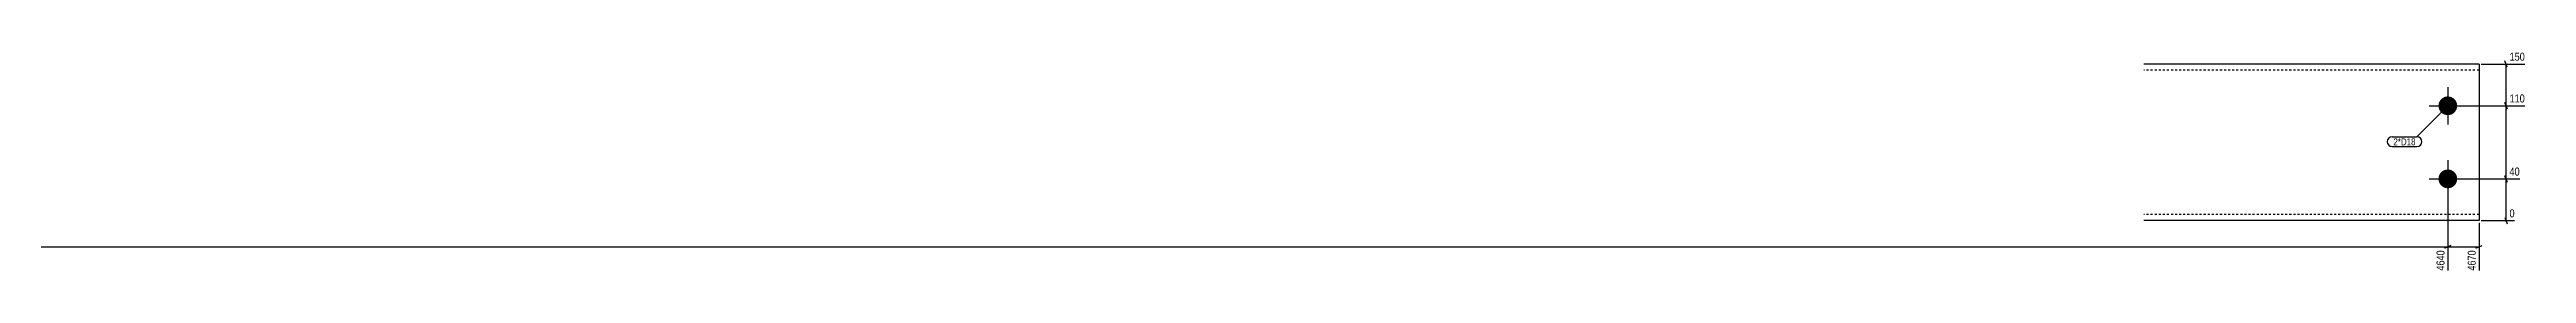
# Model space of a CAD drawing. Header units: millimetres. Extents: x 4 to 15104, y -24 to 217.
# Drawn here: x 2384 to 4764, y 4 to 217 of the extents above; entities that cross this region are included whole.
import ezdxf

# ---------------------------------------------------------------- set-up
doc = ezdxf.new("R2010")
doc.units = ezdxf.units.MM
doc.linetypes.add('DXK_LINE_DOT2', pattern=[3.9198, 1.9599, -1.9599])
for name, color, linetype in [('MÅLSÆTNING', 7, 'Continuous'), ('STÅL', 7, 'Continuous'), ('TEKST', 7, 'Continuous')]:
    doc.layers.add(name, color=color, linetype=linetype)
doc.styles.add('Arial Narrow', font='ARIALN.TTF', dxfattribs={"height": 0.2})

msp = doc.modelspace()

# ---------------------------------------------------------------- hatches: boundary and pattern name
at = {"layer": 'STÅL', "linetype": 'Continuous'}
for points in [[(4688.1, 172.9, -1), (4688.1, 154.9, -1)], [(4688.1, 102.9, -1), (4688.1, 84.9, -1)]]:
    msp.add_hatch(color=3, dxfattribs=at).paths.add_polyline_path(points)

# ---------------------------------------------------------------- linework, layer by layer
at = {"layer": 'MÅLSÆTNING', "color": 7, "linetype": 'Continuous'}
for p, q in [((4720.1, 203.9), (4762, 203.9)), ((4745.2, 200.9), (4742.8, 206.9)), ((4744, 163.9), (4744, 203.9)), ((4742.8, 166.9), (4745.2, 160.9)), ((4745.2, 160.9), (4742.8, 166.9)), ((4690.1, 163.9), (4762, 163.9)), ((4690.1, 163.9), (4762, 163.9)), ((4745.2, 90.9), (4742.8, 96.9)), ((4688.1, 91.9), (4688.1, 6)), ((4688.1, 91.9), (4688.1, 6)), ((4690.1, 93.9), (4757.2, 93.9)), ((4744, 53.9), (4744, 93.9)), ((4718.1, 51.9), (4718.1, 6)), ((4720.1, 53.9), (4752.3, 53.9)), ((4742.8, 56.9), (4745.2, 50.9)), ((78.1, 28.9), (4688.1, 28.9)), ((4691.1, 30.1), (4685.1, 27.7)), ((4685.1, 27.7), (4691.1, 30.1)), ((4688.1, 28.9), (4718.1, 28.9)), ((4715.1, 27.7), (4721.1, 30.1))]:
    msp.add_line(p, q, dxfattribs=at)
at = {"layer": 'STÅL', "color": 2, "linetype": 'Continuous'}
for p, q in [((4718.1, 203.9), (4396.1, 203.9)), ((4718.1, 203.9), (4718.1, 203)), ((4718.1, 203), (4718.1, 200.4)), ((4718.1, 200.4), (4718.1, 53.9)), ((4718.1, 53.9), (4396.1, 53.9))]:
    msp.add_line(p, q, dxfattribs=at)
at = {"layer": 'STÅL', "color": 7, "linetype": 'DXK_LINE_DOT2'}
for p, q in [((4718.1, 197.9), (4396.1, 197.9)), ((4718.1, 59.9), (4396.1, 59.9)), ((4718.1, 59.9), (4718.1, 60.4))]:
    msp.add_line(p, q, dxfattribs=at)
at = {"layer": 'STÅL', "color": 3, "linetype": 'Continuous'}
for p, q in [((4688.1, 181.9), (4688.1, 145.9)), ((4670.1, 163.9), (4706.1, 163.9)), ((4688.1, 111.9), (4688.1, 75.9)), ((4670.1, 93.9), (4706.1, 93.9))]:
    msp.add_line(p, q, dxfattribs=at)

# ---------------------------------------------------------------- wipeouts: each hides what was drawn before it
at = {"color": 0}
msp.add_wipeout([(4657.2, 126), (4657.2, 133), (4635.8, 133), (4635.8, 126)], dxfattribs=at).dxf.layer = 'TEKST'

# ---------------------------------------------------------------- next in the draw order: wipeouts: each hides what was drawn before it
at = {"color": 0, "linetype": 'Continuous'}
for points in [[(4763.6, 205.5), (4763.6, 216.7), (4745.8, 216.7), (4745.8, 205.5)], [(4758.8, 95.5), (4758.8, 106.7), (4745.8, 106.7), (4745.8, 95.5)], [(4753.9, 55.5), (4753.9, 66.7), (4745.8, 66.7), (4745.8, 55.5)], [(4686.5, 27.1), (4675.3, 27.1), (4675.3, 4.4), (4686.5, 4.4)], [(4716.5, 27.1), (4705.3, 27.1), (4705.3, 4.4), (4716.5, 4.4)]]:
    msp.add_wipeout(points, dxfattribs=at).dxf.layer = 'MÅLSÆTNING'
at = {"color": 0}
msp.add_wipeout([(4657.2, 126), (4657.2, 133), (4635.8, 133), (4635.8, 126)], dxfattribs=at).dxf.layer = 'TEKST'

# ---------------------------------------------------------------- next in the draw order: linework, layer by layer
at = {"layer": 'MÅLSÆTNING', "color": 7, "linetype": 'Continuous'}
for p, q in [((4744, 93.9), (4744, 163.9)), ((4742.8, 96.9), (4745.2, 90.9)), ((4690.1, 93.9), (4757.2, 93.9))]:
    msp.add_line(p, q, dxfattribs=at)
at = {"layer": 'TEKST', "color": 7, "linetype": 'Continuous'}
for p, q in [((4688.1, 163.9), (4658.4, 134.2)), ((4634.6, 134.2), (4658.4, 134.2)), ((4634.6, 124.8), (4658.4, 124.8))]:
    msp.add_line(p, q, dxfattribs=at)
for centre, start, end in [((4634.6, 129.5), 90, 270), ((4658.4, 129.5), 270, 90)]:
    msp.add_arc(centre, 4.7, start, end, dxfattribs=at)

# ---------------------------------------------------------------- next in the draw order: texts
at = {"layer": 'MÅLSÆTNING', "color": 3, "linetype": 'Continuous', "style": 'Arial Narrow'}
for s, p in [('150', (4747.4, 207.1)), ('40', (4747.4, 97.1)), ('0', (4747.4, 57.1))]:
    msp.add_text(s, height=7.64, dxfattribs=at).set_placement(p)
for s, p in [('4640', (4684.9, 6)), ('4670', (4714.9, 6))]:
    msp.add_text(s, height=7.64, rotation=90.0002, dxfattribs=at).set_placement(p)
at = {"layer": 'TEKST', "color": 3, "style": 'Arial Narrow'}
msp.add_text('2*D18', height=6.68, dxfattribs=at).set_placement((4635.8, 126))

# ---------------------------------------------------------------- next in the draw order: wipeouts: each hides what was drawn before it
at = {"color": 0, "linetype": 'Continuous'}
msp.add_wipeout([(4763.6, 165.5), (4763.6, 176.7), (4745.8, 176.7), (4745.8, 165.5)], dxfattribs=at).dxf.layer = 'MÅLSÆTNING'

# ---------------------------------------------------------------- next in the draw order: texts
at = {"layer": 'MÅLSÆTNING', "color": 3, "linetype": 'Continuous', "style": 'Arial Narrow'}
msp.add_text('110', height=7.64, dxfattribs=at).set_placement((4747.4, 167.1))

doc.saveas('drawing.dxf')
